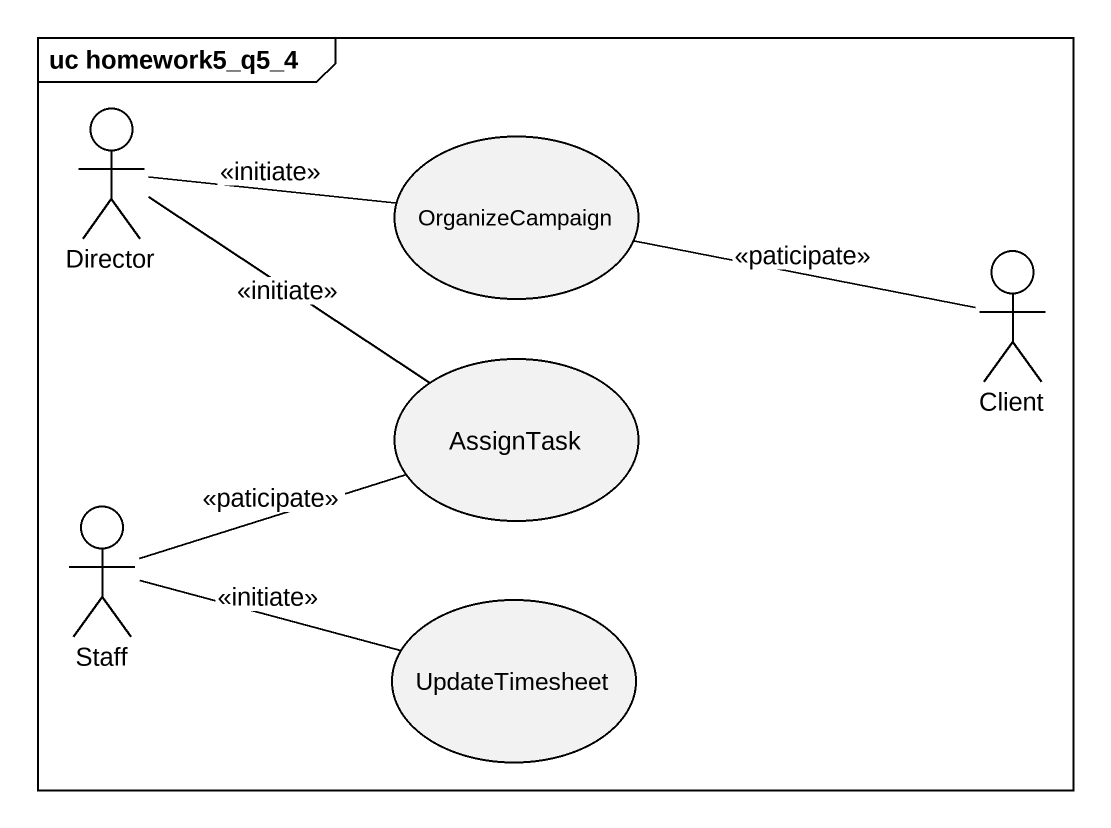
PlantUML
@startuml
mainframe uc homework5_q5_4
actor Director
usecase OrganizeCampaign
actor Client
usecase AssignTask
actor Staff
usecase UpdateTimesheet
Director -right- OrganizeCampaign : <<initiate>>
Director -right- AssignTask : <<initiate>>
OrganizeCampaign -right- Client : <<paticipate>>
Staff -right- AssignTask : <<paticipate>>
Staff -right- UpdateTimesheet : <<initiate>>
@enduml
